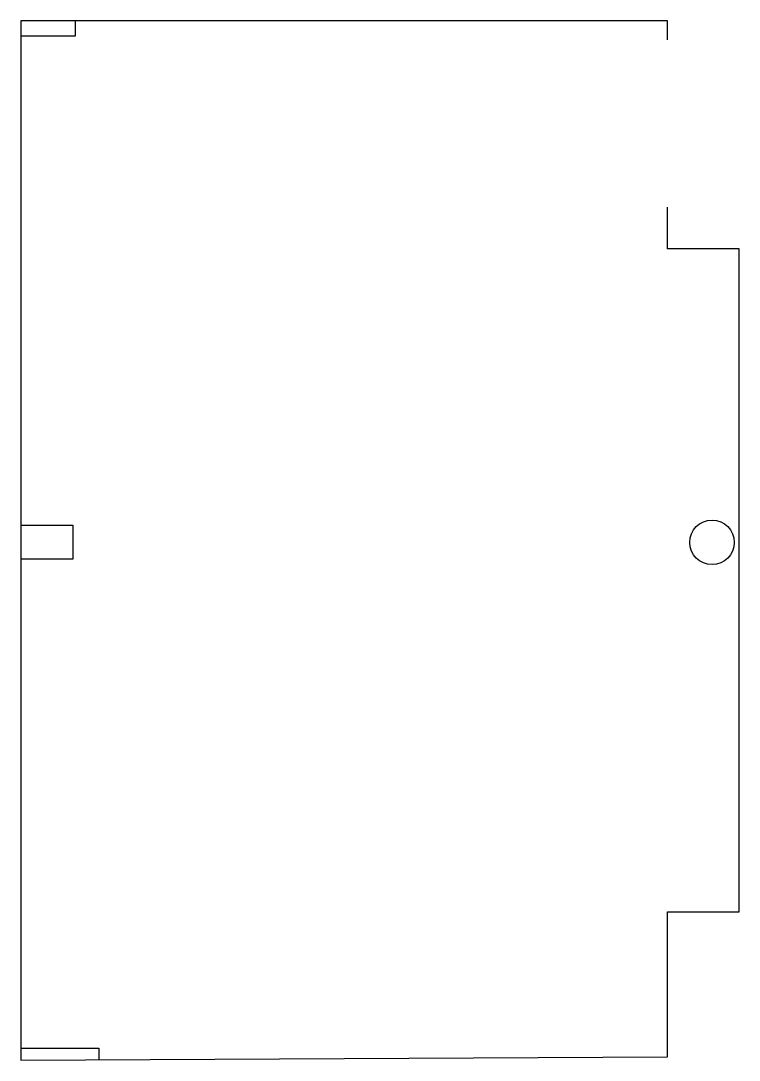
# Model space of a CAD drawing. Header units: millimetres. Extents: x 4263.27 to 4269.88, y 1098.81 to 1108.37.
import ezdxf

# ---------------------------------------------------------------- set-up
doc = ezdxf.new("R2010")
doc.units = ezdxf.units.MM

msp = doc.modelspace()

# ---------------------------------------------------------------- linework, layer by layer
for points in [[(4263.7686, 1108.3749), (4263.2686, 1108.3749), (4263.2686, 1108.2349)], [(4269.2186, 1108.1985), (4269.2186, 1108.3749), (4263.7686, 1108.3749), (4263.7686, 1108.2349), (4263.2686, 1108.2349), (4263.2686, 1103.7349), (4263.7486, 1103.7349), (4263.7486, 1103.4199), (4263.2686, 1103.4199), (4263.2686, 1098.9199), (4263.2686, 1098.8099), (4269.2186, 1098.8399)], [(4269.2186, 1100.1749), (4269.8786, 1100.1749), (4269.8786, 1103.5749), (4269.8786, 1106.2749), (4269.2186, 1106.2749), (4269.2186, 1106.6603)], [(4263.2686, 1103.7349), (4263.2686, 1103.4199)], [(4269.2186, 1098.8399), (4269.2186, 1100.1749)], [(4263.2686, 1098.9199), (4263.9878, 1098.9199), (4263.9878, 1098.8135)]]:
    msp.add_lwpolyline(points)
msp.add_circle((4269.6287, 1103.5749), 0.2048)

doc.saveas('drawing.dxf')
